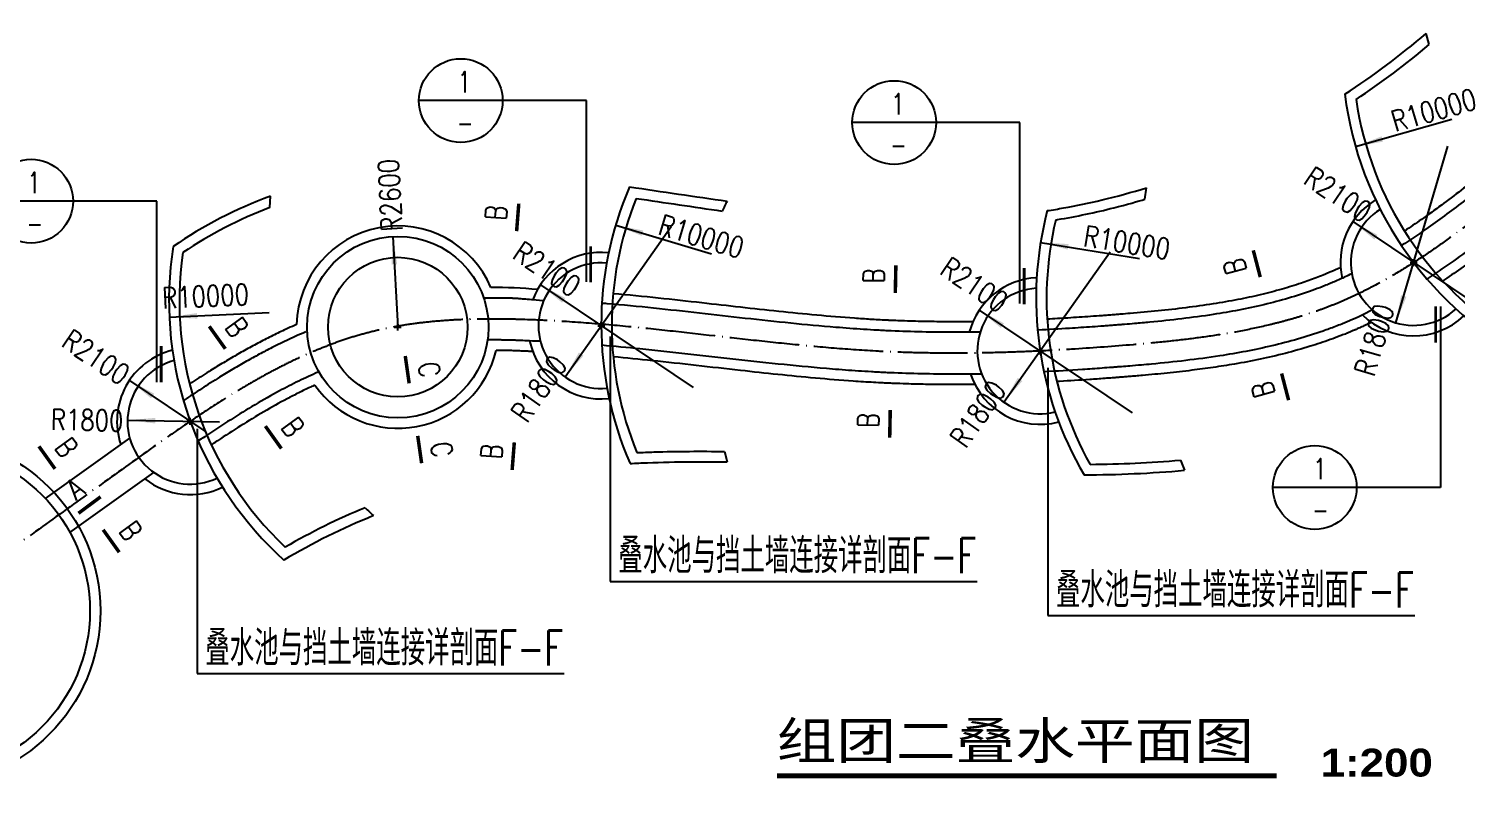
# Model space of a CAD drawing. Extents: x 0 to 180077, y 0 to 85122.
# Drawn here: x 10246 to 30712, y 64003 to 74846 of the extents above; entities that cross this region are included whole.
import ezdxf

# ---------------------------------------------------------------- set-up
doc = ezdxf.new("R2010")
doc.units = 0
doc.header["$LTSCALE"] = 1000
doc.header["$MEASUREMENT"] = 0
doc.linetypes.add('DOTE', pattern=[2.42, 2, -0.2, 0.02, -0.2])
for name, color, linetype in [('PUB_DIM', 3, 'Continuous'), ('PUB_TEXT', 7, 'Continuous'), ('小品', 7, 'Continuous'), ('文字', 3, 'Continuous'), ('标高', 1, 'Continuous'), ('道路中线', 1, 'DOTE'), ('铺地', 5, 'Continuous')]:
    doc.layers.add(name, color=color, linetype=linetype)
doc.styles.add('_SASB____', font='SASB____.shx', dxfattribs={"width": 2.25})
doc.styles.add('_ST64F', font='txt.shx', dxfattribs={"width": 1.5, "bigfont": 'ST64F.shx'})
doc.styles.add('DIM_FONT', font='SIMPLEX.shx', dxfattribs={"width": 0.8})
doc.styles.add('QH1', font='txt1.shx', dxfattribs={"width": 0.7, "bigfont": 'HZTXT.shx'})

# ---------------------------------------------------------------- blocks, each defined once
blk = doc.blocks.new('_ARROW')
blk.add_solid([(0, 0), (-1, 0.1), (-1, -0.1)])
blk = doc.blocks.new('A$C16E23DB0')
at = {"layer": 'PUB_DIM'}
for p, q in [((52685.3, 55655.5), (55444, 56442.1)), ((53841.2, 50607.1), (55335, 55671.3)), ((30024.3, 49055.2), (33072.2, 53366.7)), ((31477.6, 53404.8), (34227.3, 52587.6)), ((52607.9, 53505.5), (56989.2, 50558.8)), ((25089.3, 53080), (25231.1, 50483.9)), ((43657.5, 52912.3), (46489, 52453)), ((42604.3, 48329.8), (45652.2, 52641.3)), ((54350.5, 52233.5), (54350.5, 52433.5)), ((54250.5, 52333.5), (54450.5, 52333.5)), ((29320.8, 51697), (33702, 48750.3)), ((18681.2, 50770.5), (21546.8, 50901.3)), ((41900.8, 50971.6), (46282.1, 48024.9)), ((25131.1, 50483.9), (25331.1, 50483.9)), ((25231.1, 50383.9), (25231.1, 50583.9)), ((30963.3, 50525.1), (31163.3, 50525.1)), ((31063.3, 50425.1), (31063.3, 50625.1)), ((43543.4, 49799.7), (43743.4, 49799.7)), ((43643.4, 49699.7), (43643.4, 49899.7)), ((17539.1, 48956.8), (19729.8, 47483.4)), ((17482, 47816.8), (20121.5, 47769.9)), ((19181.7, 47784.8), (19381.7, 47784.8)), ((19281.7, 47684.8), (19281.7, 47884.8))]:
    blk.add_line(p, q, dxfattribs=at)
at = {"layer": 'PUB_TEXT'}
for p, q in [((31319.4, 50217.5), (31319.4, 43199.2)), ((43865.2, 49318.8), (43865.2, 42219.1)), ((19480.5, 47573.3), (19480.5, 40554.9)), ((31319.4, 43199.2), (41836.1, 43199.2)), ((43865.2, 42219.1), (54381.9, 42219.1)), ((19480.5, 40554.9), (29997.2, 40554.9))]:
    blk.add_line(p, q, dxfattribs=at)
blk.add_lwpolyline([(36102.2, 37627.6, 140, 140, 0), (50425.5, 37627.6, 140, 140, 0)], format="xyseb", dxfattribs=at)
at = {"layer": '小品'}
for p, q in [((54799.8, 58577.5), (54713.1, 58896.8)), ((30638.5, 56973.6), (25835.9, 56973.6)), ((30638.5, 51785.5), (30638.5, 56973.6)), ((43063.3, 56345.4), (38260.7, 56345.4)), ((43063.3, 51157.3), (43063.3, 56345.4)), ((46644.8, 54148), (46696, 54477)), ((18324.7, 54091.4), (13522.1, 54091.4)), ((18324.7, 48903.3), (18324.7, 54091.4)), ((21562.7, 53909.4), (21581.4, 54236.4)), ((55118.2, 51076.4), (55118.2, 45888.3)), ((15133.3, 45571.6), (17547.3, 47303.3)), ((34596.1, 46920), (34668.9, 46618.9)), ((47666.7, 46671.7), (47781.5, 46380.5)), ((15834.5, 44597.7), (18235.4, 46320.1)), ((55118.2, 45888.3), (50315.7, 45888.3))]:
    blk.add_line(p, q, dxfattribs=at)
for points in [[(28699.3, 54021.9, 100, 100, 0), (28637.6, 53233.1, 100, 100, 0)], [(30761.8, 51765.2, 80, 80, 0), (30761.8, 52801.2, 80, 80, 0)], [(49754.8, 52683.4, 100, 100, 0), (49954.6, 51917.9, 100, 100, 0)], [(39508.6, 52252.2, 100, 100, 0), (39492.8, 51461.1, 100, 100, 0)], [(43186.6, 51137, 80, 80, 0), (43186.6, 52173, 80, 80, 0)], [(54985, 50040.4, 80, 80, 0), (54985, 51076.4, 80, 80, 0)], [(20286.6, 49862.6, 100, 100, 0), (19826.4, 50506.2, 100, 100, 0)], [(18448, 48903.6, 80, 80, 0), (18448, 49939.6, 80, 80, 0)], [(25557.2, 48873.1, 100, 100, 0), (25445.3, 49656.3, 100, 100, 0)], [(50566.8, 49155.5, 100, 100, 0), (50766.6, 48389.9, 100, 100, 0)], [(39347.8, 48108.3, 100, 100, 0), (39332, 47317.3, 100, 100, 0)], [(21893.9, 47003.7, 100, 100, 0), (21433.8, 47647.3, 100, 100, 0)], [(15404.2, 46423, 100, 100, 0), (14944, 47066.6, 100, 100, 0)], [(25914.9, 46583.7, 100, 100, 0), (25803, 47366.9, 100, 100, 0)], [(28570.8, 47179.7, 100, 100, 0), (28509, 46390.9, 100, 100, 0)], [(16077, 45149, 100, 100, 0), (16711.7, 45621.4, 100, 100, 0)], [(17244.8, 44032.6, 100, 100, 0), (16784.6, 44676.2, 100, 100, 0)]]:
    blk.add_lwpolyline(points, format="xyseb", dxfattribs=at)
for centre, radius in [((27035.9, 56973.6), 1200), ((39460.7, 56345.4), 1200), ((14722.1, 54091.4), 1200), ((25231.1, 50483.9), 2600), ((25231.1, 50483.9), 2000), ((11706.1, 42351.4), 5000), ((51515.7, 45888.3), 1200), ((11706.1, 42351.4), 4700)]:
    blk.add_circle(centre, radius, dxfattribs=at)
for centre, radius, start, end in [((39673.3, 76619.7), 23244.3, 303.13651, 310.3183), ((39673.3, 76619.7), 23544.3, 303.59841, 309.9763), ((62302, 58397.6), 10000, 187.13424, 240.95941), ((62302, 58397.6), 9700, 188.2314, 238.58495), ((41063.3, 50556.2), 10000, 156.74608, 203.44677), ((108903.6, 567897.8), 519139.9, 261.467163, 261.779632), ((25831.4, 42622), 12367.6, 110.09875, 124.68105), ((41063.3, 50556.2), 9700, 158.10823, 202.22677), ((108903.6, 567897.8), 519439.9, 261.492997, 261.767915), ((41063.3, 50556.2), 7300, 151.0313, 153.52929), ((54350.5, 52333.5), 2100, 121.30284, 192.43329), ((25831.4, 42622), 12067.6, 110.71603, 124.06941), ((53528.5, 51311.2), 10000, 165.46679, 210.40202), ((54350.5, 52333.5), 1800, 122.1664, 312.49361), ((53528.5, 51311.2), 9700, 166.62073, 209.38625), ((28670.8, 51226.4), 10000, 170.99104, 174.37959), ((28670.8, 51226.4), 9700, 171.74973, 226.60538), ((31063.3, 50525.1), 2100, 84.15104, 159.33574), ((28670.8, 51226.4), 10000, 174.37959, 227.90331), ((31063.3, 50525.1), 1800, 85.0146, 275.34182), ((43643.4, 49799.7), 2100, 92.66689, 165.13677), ((43643.4, 49799.7), 1800, 93.53045, 283.85767), ((54350.5, 52333.5), 2100, 225.61565, 313.35717), ((31063.3, 50525.1), 2100, 191.98391, 276.20538), ((19281.7, 47784.8), 2100, 104.10319, 198.49008), ((19281.7, 47784.8), 1800, 104.96675, 295.29397), ((43643.4, 49799.7), 2100, 198.37865, 284.72123), ((44814.9, 80156.4), 33605.9, 270.44612, 274.86799), ((44814.9, 80156.4), 33905.9, 270.14975, 275.01953), ((19281.7, 47784.8), 2100, 231.69474, 296.15753), ((31333.3, 28145.4), 18248, 111.86166, 120.88269), ((31333.3, 28145.4), 18548, 112.29413, 120.18787), ((35392.6, 56929.3), 16068.4, 226.32803, 227.50681)]:
    blk.add_arc(centre, radius, start, end, dxfattribs=at)
for points, knots in [([(60266.7, 57608.6), (60142.3, 57509.9), (60017.9, 57411.2), (59644.3, 57115.1), (59394.9, 56917.6), (58645.5, 56324.8), (58144.4, 55929.1), (57517.4, 55435.8), (57393.9, 55338.6), (57203.7, 55189.1), (57137.1, 55136.9), (57017.9, 55043.3), (56965.3, 55002), (56890.3, 54943.2), (56868, 54925.7), (56801.1, 54873.2), (56756.5, 54838.2), (56667.3, 54768.3), (56622.7, 54733.4), (56488.9, 54628.8), (56399.8, 54559.2), (56132.2, 54351.3), (55953.7, 54213.6), (55596, 53941.7), (55416.9, 53807.5), (55057.4, 53543.8), (54877.2, 53414.3), (54468.7, 53129.3), (54240.1, 52975.5), (54009.9, 52827.9)], [3067.4929061, 3067.4929061, 3067.4929061, 3067.4929061, 3545.2847186, 3545.2847186, 4500.8683437, 4500.8683437, 6412.0355938, 6412.0355938, 6880.4839105, 6880.4839105, 7132.2427839, 7132.2427839, 7331.2366185, 7331.2366185, 7415.4538406, 7415.4538406, 7583.8882849, 7583.8882849, 7752.3227291, 7752.3227291, 8089.1916177, 8089.1916177, 8762.9293947, 8762.9293947, 9436.6671718, 9436.6671718, 10110.4049489, 10110.4049489, 10956.5274829, 10956.5274829, 10956.5274829, 10956.5274829]), ([(61015.3, 56670.8), (60891, 56572.1), (60766.6, 56473.5), (60393.1, 56177.4), (60143.7, 55979.9), (59394.4, 55387.1), (58893, 54991.3), (58279.6, 54508.5), (58169.8, 54422.2), (57998.5, 54287.6), (57937.1, 54239.3), (57829.9, 54155.1), (57784.1, 54119.2), (57704, 54056.3), (57669.6, 54029.3), (57607.7, 53980.8), (57580.3, 53959.3), (57525.4, 53916.2), (57497.9, 53894.7), (57443, 53851.6), (57415.4, 53830.1), (57332.8, 53765.4), (57277.7, 53722.3), (57111.9, 53592.9), (57001, 53506.6), (56622.3, 53213.7), (56352.3, 53007.9), (55860.3, 52643.4), (55639.4, 52483.5), (55192.3, 52170.5), (54966.1, 52017.3), (54724.2, 51860.6), (54711.8, 51852.6), (54699.4, 51844.5)], [3063.8387663, 3063.8387663, 3063.8387663, 3063.8387663, 3541.0216759, 3541.0216759, 4495.3874949, 4495.3874949, 6404.119133, 6404.119133, 6819.5273946, 6819.5273946, 7051.6677888, 7051.6677888, 7224.2767401, 7224.2767401, 7353.9986798, 7353.9986798, 7457.3624047, 7457.3624047, 7560.7261296, 7560.7261296, 7664.0898545, 7664.0898545, 7870.8173043, 7870.8173043, 8284.2722039, 8284.2722039, 9277.2843264, 9277.2843264, 10071.3213459, 10071.3213459, 10865.3583654, 10865.3583654, 10908.370807, 10908.370807, 10908.370807, 10908.370807]), ([(43848.5, 53820.6), (44003.7, 53844.7), (44158.7, 53870.6), (44683.8, 53964.9), (45052.2, 54041.9), (45847.7, 54231.4), (46273.9, 54347.5), (46696, 54477)], [48174.7791786, 48174.7791786, 48174.7791786, 48174.7791786, 48602.0970504, 48602.0970504, 49626.0063413, 49626.0063413, 50828.0472276, 50828.0472276, 50828.0472276, 50828.0472276]), ([(44091.7, 53555.8), (44109.1, 53558.7), (44126.5, 53561.6), (44686.1, 53655.5), (45223.9, 53768.8), (46115.3, 53993.6), (46472, 54093.7), (46644.8, 54148)], [48353.2285625, 48353.2285625, 48353.2285625, 48353.2285625, 48400.4924245, 48400.4924245, 49873.3026836, 49873.3026836, 50867.0827579, 50867.0827579, 50867.0827579, 50867.0827579]), ([(52574.9, 52012), (52434.2, 51943.5), (52340.2, 51899.4), (52189.9, 51831.7), (52134, 51807), (52054.8, 51772.9), (52031.7, 51763.1), (51985.4, 51743.5), (51962.3, 51733.8), (51915.9, 51714.6), (51892.6, 51705.1), (51822.7, 51676.8), (51776, 51658.2), (51635.2, 51603.5), (51540.7, 51568.2), (51221.1, 51453.9), (50993.1, 51380.2), (50530.8, 51244.7), (50296.4, 51183), (49822.2, 51070), (49582.3, 51018.8), (49097.8, 50925.6), (48853.3, 50883.5), (48307.9, 50798.9), (48006.2, 50758.2), (47398.9, 50685.5), (47093.3, 50653.5), (46641.2, 50610.7), (46495.7, 50597.6), (46255, 50576.9), (46160, 50568.9), (46019.5, 50557.4), (45974.1, 50553.7), (45883.3, 50546.4), (45837.8, 50542.8), (45765.2, 50537.1), (45737.9, 50535), (45683.5, 50530.7), (45656.3, 50528.6), (45574.6, 50522.4), (45520.2, 50518.2), (45357, 50506), (45248.3, 50498.1), (44922.4, 50475.1), (44705.5, 50460.6), (44188, 50428.6), (43887.7, 50412), (43588, 50397.7)], [12740.6154526, 12740.6154526, 12740.6154526, 12740.6154526, 13072.216741, 13072.216741, 13268.0826012, 13268.0826012, 13348.6884101, 13348.6884101, 13429.294219, 13429.294219, 13509.9000278, 13509.9000278, 13671.1116455, 13671.1116455, 13993.534881, 13993.534881, 14754.2097213, 14754.2097213, 15514.8845616, 15514.8845616, 16275.5594018, 16275.5594018, 17036.2342421, 17036.2342421, 17958.6881464, 17958.6881464, 18881.1420507, 18881.1420507, 19317.82948, 19317.82948, 19602.4232086, 19602.4232086, 19738.2548499, 19738.2548499, 19874.0864912, 19874.0864912, 19955.5949077, 19955.5949077, 20037.1033242, 20037.1033242, 20200.1201572, 20200.1201572, 20526.1538232, 20526.1538232, 21178.2211552, 21178.2211552, 22084.4559668, 22084.4559668, 22084.4559668, 22084.4559668]), ([(29411.7, 51240.7), (29229.4, 51255.3), (29138.9, 51262.8), (28979.5, 51275.9), (28911, 51281.4), (28793.3, 51290.6), (28744.3, 51294.3), (28661.3, 51300.3), (28627.4, 51302.6), (28583.9, 51305.3), (28570.3, 51306.1), (28545.6, 51307.5), (28534.4, 51308), (28516.4, 51308.8), (28509.1, 51309.2), (28495.4, 51309.7), (28489, 51309.9), (28476.9, 51310.2), (28471.3, 51310.4), (28463.1, 51310.6), (28460.3, 51310.6), (28454.8, 51310.7), (28452.2, 51310.8), (28448.3, 51310.9), (28447, 51310.9), (28444.5, 51310.9), (28443.3, 51311), (28439.5, 51311), (28437, 51311.1), (28429.4, 51311.2), (28424.4, 51311.3), (28409.3, 51311.6), (28399.2, 51311.8), (28369, 51312.3), (28348.9, 51312.6), (28288.4, 51313.6), (28248.1, 51314.1), (28127, 51315.4), (28046.3, 51315.9), (27875.3, 51316), (27785, 51315.6), (27694.8, 51314.7)], [37090.4844784, 37090.4844784, 37090.4844784, 37090.4844784, 37123.0115572, 37123.0115572, 37156.0929848, 37156.0929848, 37189.1744123, 37189.1744123, 37222.2558399, 37222.2558399, 37239.7948474, 37239.7948474, 37257.3338549, 37257.3338549, 37270.7453704, 37270.7453704, 37284.1568858, 37284.1568858, 37297.5684013, 37297.5684013, 37304.8317597, 37304.8317597, 37312.2531183, 37312.2531183, 37315.9035283, 37315.9035283, 37319.5539383, 37319.5539383, 37326.8547583, 37326.8547583, 37341.4563984, 37341.4563984, 37370.6596786, 37370.6596786, 37429.0662389, 37429.0662389, 37545.8793596, 37545.8793596, 37779.505601, 37779.505601, 38040.2259386, 38040.2259386, 38040.2259386, 38040.2259386]), ([(41926.5, 50340.4), (41553.9, 50337.9), (41352.6, 50336.5), (40558.5, 50336.5), (39967.3, 50348.5), (39311.6, 50377.5), (39245.5, 50380.6), (39113.3, 50387.2), (39047.2, 50390.6), (38848.7, 50401.5), (38716.4, 50409.4), (38319.2, 50435.1), (38054.1, 50454.7), (37357.8, 50511.3), (36926.1, 50551.8), (36060.5, 50639.4), (35626.7, 50686.5), (34756.4, 50783.6), (34320.1, 50833.5), (33444.3, 50931.9), (33004.8, 50980.5), (32122.5, 51072.2), (31679.6, 51115.3), (31187.5, 51157.7), (31140.3, 51161.7), (31093.1, 51165.7)], [23938.9411511, 23938.9411511, 23938.9411511, 23938.9411511, 24553.0160707, 24553.0160707, 26364.2021994, 26364.2021994, 26567.3263189, 26567.3263189, 26770.4504385, 26770.4504385, 27176.6986775, 27176.6986775, 27989.1951556, 27989.1951556, 29308.6704004, 29308.6704004, 30628.1456451, 30628.1456451, 31947.6208899, 31947.6208899, 33267.0961346, 33267.0961346, 34586.5713794, 34586.5713794, 34726.47015, 34726.47015, 34726.47015, 34726.47015]), ([(53174.4, 50974.5), (52912.1, 50841), (52734.8, 50759.3), (52526, 50669.3), (52496.6, 50656.7), (52437.7, 50631.9), (52408.3, 50619.7), (52349.2, 50595.4), (52319.7, 50583.4), (52230.9, 50547.6), (52171.5, 50524.3), (51993, 50455.9), (51873.4, 50412.1), (51512.9, 50286.4), (51270.5, 50209.8), (50782.2, 50069.5), (50536.3, 50005.8), (50042, 49889.6), (49793.5, 49837.2), (49294.9, 49741.8), (49044.6, 49698.9), (48468.6, 49609.5), (48142.5, 49565.7), (47490.3, 49488.2), (47164.1, 49454.5), (46741, 49414.9), (46643.2, 49406.1), (46434.1, 49387.7), (46322.8, 49378.3), (46134.8, 49362.8), (46057.9, 49356.5), (45934.4, 49346.7), (45887.6, 49343), (45794, 49335.7), (45747.3, 49332.1), (45606.9, 49321.3), (45513.4, 49314.3), (45233, 49293.8), (45046.1, 49280.8), (44490.2, 49244.1), (44121.4, 49222.6), (43753, 49204.3)], [12702.1176009, 12702.1176009, 12702.1176009, 12702.1176009, 13265.1980638, 13265.1980638, 13357.0976649, 13357.0976649, 13448.997266, 13448.997266, 13540.8968671, 13540.8968671, 13724.6960693, 13724.6960693, 14092.2944737, 14092.2944737, 14827.4912824, 14827.4912824, 15562.6880912, 15562.6880912, 16297.8849, 16297.8849, 17033.0817088, 17033.0817088, 17986.7953453, 17986.7953453, 18940.5089818, 18940.5089818, 19227.275939, 19227.275939, 19554.5204985, 19554.5204985, 19780.9258006, 19780.9258006, 19919.0506562, 19919.0506562, 20057.1755118, 20057.1755118, 20333.425223, 20333.425223, 20885.9246455, 20885.9246455, 21978.1091397, 21978.1091397, 21978.1091397, 21978.1091397]), ([(22596.8, 50346.6), (22514.5, 50312), (22432.6, 50276.6), (22269.5, 50204.3), (22188.3, 50167.4), (21945.7, 50054.6), (21785.2, 49976.5), (21503, 49833.5), (21380.8, 49769.7), (21137.7, 49639.3), (21016.8, 49572.7), (20765.7, 49431), (20635.6, 49355.7), (20376.8, 49202.5), (20248.1, 49124.5), (19948.6, 48939.6), (19778.2, 48831.6), (19439.7, 48612.5), (19271.5, 48501.3), (19098.5, 48385.1), (19092.8, 48381.3), (19087.1, 48377.4)], [43058.4973737, 43058.4973737, 43058.4973737, 43058.4973737, 43317.1241677, 43317.1241677, 43575.7509616, 43575.7509616, 44093.0045495, 44093.0045495, 44492.5242709, 44492.5242709, 44892.0439924, 44892.0439924, 45327.1383509, 45327.1383509, 45762.2327095, 45762.2327095, 46345.2870337, 46345.2870337, 46928.3413579, 46928.3413579, 46948.3411802, 46948.3411802, 46948.3411802, 46948.3411802]), ([(29319.8, 50077.5), (29129, 50084), (29025.6, 50088.3), (28845.1, 50095.8), (28770, 50098.9), (28647.6, 50103.7), (28600.2, 50105.5), (28540.2, 50107.7), (28521.3, 50108.4), (28492.4, 50109.3), (28481.4, 50109.6), (28461.9, 50110.2), (28453.4, 50110.4), (28438.1, 50110.8), (28431.2, 50111), (28421.7, 50111.2), (28418.8, 50111.2), (28414, 50111.3), (28411.9, 50111.4), (28407.6, 50111.4), (28405.2, 50111.5), (28400.5, 50111.6), (28398.1, 50111.6), (28391.1, 50111.7), (28386.3, 50111.8), (28372.2, 50112.1), (28362.8, 50112.2), (28334.5, 50112.7), (28315.7, 50113), (28259.2, 50113.8), (28221.5, 50114.3), (28108.6, 50115.5), (28033.4, 50115.9), (27907.1, 50116), (27855.9, 50115.9), (27804.8, 50115.6)], [37106.5817103, 37106.5817103, 37106.5817103, 37106.5817103, 37145.9146741, 37145.9146741, 37187.6602224, 37187.6602224, 37229.4057708, 37229.4057708, 37254.5983362, 37254.5983362, 37274.3578041, 37274.3578041, 37294.1172719, 37294.1172719, 37313.8767398, 37313.8767398, 37322.5488842, 37322.5488842, 37328.7507323, 37328.7507323, 37335.8865763, 37335.8865763, 37343.0224203, 37343.0224203, 37357.2941084, 37357.2941084, 37385.8374845, 37385.8374845, 37442.9242367, 37442.9242367, 37557.0977411, 37557.0977411, 37785.4447499, 37785.4447499, 37941.1702949, 37941.1702949, 37941.1702949, 37941.1702949]), ([(41969.6, 49137.4), (41602.6, 49138.2), (41379.2, 49136.5), (40552.2, 49136.5), (39949, 49148.5), (39291.6, 49177.2), (39237.2, 49179.7), (39151.7, 49183.8), (39120.5, 49185.3), (39058, 49188.5), (39026.8, 49190.1), (38933.3, 49195), (38870.9, 49198.5), (38683.9, 49209.2), (38559.3, 49216.9), (38185.9, 49241.7), (37937.3, 49260.2), (37226.2, 49318.1), (36764.4, 49361.7), (35842.8, 49455.7), (35382.8, 49506.1), (34464.2, 49609), (34005.5, 49661.5), (33088.8, 49764), (32630.7, 49813.9), (31808.8, 49896.9), (31444.9, 49931.4), (31080.9, 49962.4)], [23884.5870435, 23884.5870435, 23884.5870435, 23884.5870435, 24548.6559971, 24548.6559971, 26343.2329214, 26343.2329214, 26504.9013789, 26504.9013789, 26597.8151772, 26597.8151772, 26690.7289754, 26690.7289754, 26876.5565718, 26876.5565718, 27248.2117646, 27248.2117646, 27991.5221503, 27991.5221503, 29377.7395211, 29377.7395211, 30763.9568919, 30763.9568919, 32150.1742627, 32150.1742627, 33536.3916335, 33536.3916335, 34637.8089653, 34637.8089653, 34637.8089653, 34637.8089653]), ([(22969.9, 49200.5), (22960.6, 49197.3), (22952.1, 49193.7), (22758.6, 49109.9), (22574.4, 49025.1), (22207.7, 48846.8), (22025.2, 48753.4), (21607.5, 48529.9), (21372.9, 48397.3), (20905.6, 48121.3), (20673, 47978), (20209.2, 47682.6), (19978.1, 47530.7), (19685.3, 47333.6), (19623.2, 47291.5), (19506.1, 47225.2)], [43165.5559709, 43165.5559709, 43165.5559709, 43165.5559709, 43194.6624378, 43194.6624378, 43833.6723625, 43833.6723625, 44472.6822872, 44472.6822872, 45301.5756002, 45301.5756002, 46130.4689131, 46130.4689131, 46959.3622261, 46959.3622261, 47183.0764972, 47183.0764972, 47183.0764972, 47183.0764972]), ([(32084, 46886.9), (32247.9, 46894.3), (32411.7, 46900.5), (32914.5, 46916.2), (33253.1, 46922.2), (33926.7, 46926.5), (34261.8, 46924.8), (34596.1, 46920)], [26065.9019567, 26065.9019567, 26065.9019567, 26065.9019567, 26553.5086071, 26553.5086071, 27564.4277536, 27564.4277536, 28568.9705913, 28568.9705913, 28568.9705913, 28568.9705913]), ([(31889, 46577.2), (32055.6, 46585.7), (32222.1, 46593), (32800.3, 46614.2), (33211.5, 46622.2), (33971.4, 46626.5), (34320.5, 46624.3), (34668.9, 46618.9)], [25857.3273371, 25857.3273371, 25857.3273371, 25857.3273371, 26357.0992656, 26357.0992656, 27593.5721772, 27593.5721772, 28646.5629176, 28646.5629176, 28646.5629176, 28646.5629176])]:
    blk.add_open_spline(points, degree=3, knots=knots, dxfattribs=at)
at = {"layer": '道路中线'}
blk.add_open_spline([(63030.5, 59038.3), (61105.6, 57507.6), (57636.6, 54749), (52293.9, 50604.1), (45803.6, 49857.2), (38037.2, 49534.8), (31001.6, 50837.1), (23292, 50648.4), (15449.1, 45098), (9262, 40574.5), (5164.5, 37578.7)], degree=3, knots=[0, 0, 0, 0, 7418.1679084, 13368.7528402, 19811.4271049, 26467.0723337, 36737.71099, 41241.1588743, 49092.3949611, 64488.3446766, 64488.3446766, 64488.3446766, 64488.3446766], dxfattribs=at)
at = {"layer": '铺地', "color": 2}
for centre, radius, start, end in [((25231.1, 50483.9), 2900, 22.97675, 178.50119), ((28038.6, 38898.6), 12718.1, 84.59679, 90.61979), ((25231.1, 50483.9), 2900, 214.95844, 346.67825)]:
    blk.add_arc(centre, radius, start, end, dxfattribs=at)
for points, knots in [([(59900.2, 57700.8), (59836, 57649.9), (59771.8, 57599), (59458.9, 57351), (59209.9, 57153.8), (58461.9, 56562.1), (57961.7, 56167.2), (57341.5, 55679.1), (57223.8, 55586.5), (57048.5, 55448.8), (56991.1, 55403.6), (56894, 55327.4), (56854.4, 55296.3), (56780.9, 55238.6), (56746.9, 55212), (56694.5, 55170.9), (56676, 55156.4), (56639.1, 55127.4), (56620.6, 55112.9), (56565.1, 55069.4), (56528.2, 55040.5), (56421.5, 54956.9), (56351.8, 54902.4), (56092.5, 54700.1), (55903.1, 54553.2), (55524.2, 54263.4), (55334.8, 54120.4), (54955.3, 53840.2), (54765.2, 53702.8), (54413.1, 53455.8), (54251.1, 53345), (54088.5, 53237.3)], [3298.0327166, 3298.0327166, 3298.0327166, 3298.0327166, 3544.5882865, 3544.5882865, 4498.7790472, 4498.7790472, 6407.1605686, 6407.1605686, 6853.8207635, 6853.8207635, 7071.2846301, 7071.2846301, 7221.1683984, 7221.1683984, 7349.4355548, 7349.4355548, 7419.2631985, 7419.2631985, 7489.0908422, 7489.0908422, 7628.7461297, 7628.7461297, 7892.5743936, 7892.5743936, 8610.8041249, 8610.8041249, 9329.0338562, 9329.0338562, 10047.2635876, 10047.2635876, 10656.4044987, 10656.4044987, 10656.4044987, 10656.4044987]), ([(61027, 56297.1), (60961.1, 56244.9), (60895.2, 56192.6), (60580.7, 55943.3), (60331.7, 55746.1), (59583.7, 55154.3), (59083.2, 54759.2), (58475.9, 54281.3), (58371.6, 54199.2), (58213.1, 54074.7), (58159.2, 54032.3), (58041.1, 53939.5), (57976.9, 53889.1), (57886.8, 53818.4), (57860.9, 53798.1), (57800.8, 53751), (57766.6, 53724.1), (57698.1, 53670.4), (57663.8, 53643.5), (57595.1, 53589.7), (57560.7, 53562.8), (57457.5, 53482), (57388.4, 53428.1), (57162.4, 53252), (57004.5, 53129.7), (56686.5, 52886), (56526.3, 52764.5), (56191.3, 52514.6), (56016.3, 52386.2), (55662.7, 52132.8), (55484.1, 52007.7), (55264.4, 51858.4), (55225.3, 51832), (55186.1, 51805.7)], [3287.275403, 3287.275403, 3287.275403, 3287.275403, 3540.0361408, 3540.0361408, 4492.4308897, 4492.4308897, 6397.2203874, 6397.2203874, 6792.1430544, 6792.1430544, 6995.9659758, 6995.9659758, 7237.9263495, 7237.9263495, 7335.5480231, 7335.5480231, 7464.425854, 7464.425854, 7593.3036849, 7593.3036849, 7722.1815159, 7722.1815159, 7979.9371778, 7979.9371778, 8564.0843398, 8564.0843398, 9148.2315019, 9148.2315019, 9775.3554133, 9775.3554133, 10402.4793246, 10402.4793246, 10537.8440438, 10537.8440438, 10537.8440438, 10537.8440438]), ([(52255.3, 52191.5), (52234.5, 52181.7), (52214.6, 52172.5), (52172, 52152.8), (52149.5, 52142.6), (52118.7, 52128.6), (52110.4, 52124.9), (52093.8, 52117.4), (52085.5, 52113.7), (52060.5, 52102.6), (52043.9, 52095.3), (51994, 52073.3), (51960.6, 52058.9), (51899.5, 52032.8), (51871.7, 52021.1), (51815.9, 51997.9), (51788, 51986.4), (51691.4, 51947.3), (51622.4, 51920.1), (51414.3, 51840.8), (51273.9, 51790.6), (50950.2, 51681.9), (50765.8, 51625), (50373.5, 51513.4), (50165.1, 51459.6), (49743.1, 51360.2), (49529.6, 51314.6), (49078.5, 51227), (48840.5, 51185.6), (48341.9, 51107.4), (48081, 51071.1), (47555.1, 51005.4), (47290.1, 50976), (46757.2, 50922.2), (46489.3, 50897.8), (46134, 50867.8), (46047.4, 50860.6), (45916.5, 50850), (45872.3, 50846.5), (45800.8, 50840.8), (45773.5, 50838.7), (45719, 50834.4), (45691.7, 50832.3), (45637.1, 50828), (45609.9, 50825.9), (45528.1, 50819.7), (45473.6, 50815.6), (45310.2, 50803.4), (45201.4, 50795.5), (44875.2, 50772.5), (44658.1, 50758.2), (44243, 50732.7), (44044.9, 50721.4), (43847.1, 50711)], [12917.1235174, 12917.1235174, 12917.1235174, 12917.1235174, 12985.1467702, 12985.1467702, 13066.6572094, 13066.6572094, 13096.6238421, 13096.6238421, 13126.5904749, 13126.5904749, 13186.5237404, 13186.5237404, 13306.3902713, 13306.3902713, 13406.1830621, 13406.1830621, 13505.9758528, 13505.9758528, 13750.1921827, 13750.1921827, 14238.6248425, 14238.6248425, 14864.5168775, 14864.5168775, 15553.7773039, 15553.7773039, 16243.0377303, 16243.0377303, 16995.0216217, 16995.0216217, 17803.9563938, 17803.9563938, 18612.891166, 18612.891166, 19421.8259382, 19421.8259382, 19682.2523748, 19682.2523748, 19814.8411018, 19814.8411018, 19896.7601389, 19896.7601389, 19978.6791759, 19978.6791759, 20060.5982129, 20060.5982129, 20224.4362869, 20224.4362869, 20552.112435, 20552.112435, 21207.4647312, 21207.4647312, 21807.7238294, 21807.7238294, 21807.7238294, 21807.7238294]), ([(41718.4, 50639), (41639.3, 50638.5), (41569.1, 50638), (41480.3, 50637.5), (41456.4, 50637.4), (41387.1, 50637.1), (41344, 50636.9), (41261, 50636.6), (41221.1, 50636.5), (41170.7, 50636.5), (41159.7, 50636.5), (41123, 50636.5), (41097.3, 50636.5), (41020.4, 50636.7), (40969.1, 50636.9), (40815.2, 50637.7), (40712.7, 50638.6), (40405.5, 50642.6), (40200.9, 50646.7), (39890.5, 50655.4), (39784.6, 50658.9), (39603.4, 50665.5), (39528, 50668.4), (39415.1, 50673.2), (39377.5, 50674.9), (39302.4, 50678.3), (39264.8, 50680.1), (39152.1, 50685.6), (39076.9, 50689.5), (38926.5, 50697.7), (38851.3, 50702), (38625.5, 50715.7), (38474.8, 50725.6), (37963.5, 50761.9), (37602.1, 50791.8), (36877.5, 50858), (36514.2, 50894.3), (35785.3, 50971), (35419.7, 51011.3), (34686, 51093.6), (34318, 51135.6), (33534, 51223.8), (33117.7, 51269.9), (32269.7, 51358.9), (31837.8, 51401.6), (31403.6, 51440)], [24062.867506, 24062.867506, 24062.867506, 24062.867506, 24219.4876781, 24219.4876781, 24280.0128031, 24280.0128031, 24401.063053, 24401.063053, 24522.113303, 24522.113303, 24555.9376618, 24555.9376618, 24634.8609984, 24634.8609984, 24792.7076717, 24792.7076717, 25108.4010183, 25108.4010183, 25739.7877115, 25739.7877115, 26067.2814944, 26067.2814944, 26300.5531432, 26300.5531432, 26416.9199832, 26416.9199832, 26533.2868231, 26533.2868231, 26766.020503, 26766.020503, 26998.754183, 26998.754183, 27464.2215428, 27464.2215428, 28576.8388662, 28576.8388662, 29689.4561895, 29689.4561895, 30802.0735128, 30802.0735128, 31914.6908362, 31914.6908362, 33162.8415941, 33162.8415941, 34445.6472945, 34445.6472945, 34445.6472945, 34445.6472945]), ([(22332.1, 50559.7), (22249.2, 50523.8), (22166.7, 50487), (21953.6, 50389.8), (21823.6, 50328.3), (21565.4, 50201.9), (21437.2, 50137), (21182.5, 50004.3), (21056.1, 49936.4), (20804.8, 49798), (20679.9, 49727.5), (20431.7, 49584), (20308.4, 49511), (20063.2, 49363.1), (19941.3, 49288.1), (19662.9, 49113.8), (19506.8, 49013.8), (19322.7, 48893.8), (19293.8, 48874.8), (19264.9, 48855.9)], [43211.1242491, 43211.1242491, 43211.1242491, 43211.1242491, 43467.5761854, 43467.5761854, 43876.6549971, 43876.6549971, 44285.7338087, 44285.7338087, 44694.8126204, 44694.8126204, 45103.8914321, 45103.8914321, 45512.9702438, 45512.9702438, 45922.0490555, 45922.0490555, 46452.6161494, 46452.6161494, 46551.7375343, 46551.7375343, 46551.7375343, 46551.7375343]), ([(53141.1, 50622.2), (53098.9, 50601.4), (53058.8, 50581.9), (52976.8, 50542.7), (52935.3, 50523.3), (52855, 50486.3), (52816.2, 50468.8), (52761.4, 50444.5), (52744.8, 50437.2), (52712.9, 50423.2), (52697.5, 50416.5), (52674.9, 50406.8), (52667.7, 50403.7), (52653.3, 50397.5), (52646, 50394.4), (52624.3, 50385.1), (52609.8, 50378.9), (52572, 50362.9), (52548.6, 50353.1), (52501.7, 50333.7), (52478.3, 50324.1), (52431.3, 50304.9), (52407.9, 50295.4), (52337.3, 50267.2), (52290.2, 50248.7), (52148.6, 50194.1), (52053.9, 50158.8), (51769, 50056.6), (51577.8, 49993.1), (51148.3, 49860.4), (50909.4, 49793.4), (50429.6, 49670.8), (50188.6, 49615.1), (49705.3, 49513.5), (49463, 49467.5), (49016.6, 49390.6), (48812.6, 49358.4), (48404.6, 49299), (48200.6, 49271.8), (47759.5, 49217.3), (47522.5, 49190.8), (47049.4, 49142.1), (46813.4, 49119.9), (46509.8, 49093.2), (46441.5, 49087.3), (46316, 49076.7), (46258.7, 49072), (46154.5, 49063.4), (46107.6, 49059.6), (46016.1, 49052.2), (45971.5, 49048.7), (45891.1, 49042.3), (45855.1, 49039.5), (45783.2, 49034), (45747.3, 49031.2), (45639.5, 49023), (45567.6, 49017.6), (45352.1, 49001.6), (45208.4, 48991.4), (44777.6, 48961.9), (44490.6, 48943.9), (44178.1, 48926.3), (44152.5, 48924.9), (44127, 48923.5)], [12829.4135577, 12829.4135577, 12829.4135577, 12829.4135577, 12930.9806183, 12930.9806183, 13045.412127, 13045.412127, 13159.8436356, 13159.8436356, 13210.0060004, 13210.0060004, 13256.9035126, 13256.9035126, 13278.978206, 13278.978206, 13301.0528994, 13301.0528994, 13345.2022862, 13345.2022862, 13416.3641199, 13416.3641199, 13487.5259536, 13487.5259536, 13558.6877872, 13558.6877872, 13701.0114546, 13701.0114546, 13985.6587893, 13985.6587893, 14554.9534587, 14554.9534587, 15258.534476, 15258.534476, 15962.1154933, 15962.1154933, 16665.6965106, 16665.6965106, 17256.2862744, 17256.2862744, 17846.8760381, 17846.8760381, 18533.9543799, 18533.9543799, 19221.0327217, 19221.0327217, 19420.788573, 19420.788573, 19588.6876044, 19588.6876044, 19726.3906081, 19726.3906081, 19857.4491918, 19857.4491918, 19963.2066566, 19963.2066566, 20068.9641215, 20068.9641215, 20280.4790512, 20280.4790512, 20703.5089106, 20703.5089106, 21549.5686293, 21549.5686293, 21624.9943453, 21624.9943453, 21624.9943453, 21624.9943453]), ([(29097.9, 49785.3), (29089.7, 49785.6), (29081.7, 49785.9), (29041.3, 49787.5), (29012.3, 49788.6), (28966.2, 49790.5), (28947.9, 49791.3), (28925.3, 49792.2), (28920.3, 49792.4), (28910.4, 49792.8), (28905.5, 49793), (28890.9, 49793.7), (28881.3, 49794), (28853.4, 49795.2), (28835.6, 49795.9), (28784.4, 49798), (28753.3, 49799.3), (28669.3, 49802.6), (28624.2, 49804.4), (28550.3, 49807.2), (28521.6, 49808.2), (28488.5, 49809.3), (28479.5, 49809.6), (28464.6, 49810), (28458.5, 49810.2), (28447.3, 49810.5), (28442.1, 49810.6), (28432.6, 49810.9), (28428.1, 49811), (28421.2, 49811.1), (28418.5, 49811.2), (28413.6, 49811.3), (28411.3, 49811.3), (28407.9, 49811.4), (28406.7, 49811.4), (28403.5, 49811.5), (28401.4, 49811.5), (28398.2, 49811.6), (28397.1, 49811.6), (28394.7, 49811.6), (28393.5, 49811.6), (28389.9, 49811.7), (28387.6, 49811.8), (28380.5, 49811.9), (28375.7, 49812), (28361.5, 49812.2), (28352, 49812.4), (28323.6, 49812.8), (28304.6, 49813.1), (28247.8, 49814), (28210, 49814.4), (28132.4, 49815.2), (28092.7, 49815.5), (28053, 49815.7)], [37124.2176587, 37124.2176587, 37124.2176587, 37124.2176587, 37126.7474014, 37126.7474014, 37137.3809784, 37137.3809784, 37145.1993358, 37145.1993358, 37147.4663359, 37147.4663359, 37149.7333359, 37149.7333359, 37154.2673361, 37154.2673361, 37163.3353364, 37163.3353364, 37181.471337, 37181.471337, 37217.1344059, 37217.1344059, 37252.7974747, 37252.7974747, 37268.6201489, 37268.6201489, 37281.8319584, 37281.8319584, 37295.043768, 37295.043768, 37308.2555776, 37308.2555776, 37316.509316, 37316.509316, 37323.7408748, 37323.7408748, 37327.5103145, 37327.5103145, 37333.6962253, 37333.6962253, 37337.3251581, 37337.3251581, 37340.9540909, 37340.9540909, 37348.2119564, 37348.2119564, 37362.7276876, 37362.7276876, 37391.7591498, 37391.7591498, 37449.8220744, 37449.8220744, 37565.9479234, 37565.9479234, 37688.0010749, 37688.0010749, 37688.0010749, 37688.0010749]), ([(41776.7, 48837.6), (41741.5, 48837.6), (41707.8, 48837.6), (41587.6, 48837.5), (41508.9, 48837.3), (41411.7, 48837), (41388.8, 48836.9), (41321.1, 48836.7), (41277.5, 48836.6), (41219.1, 48836.5), (41203.8, 48836.5), (41177, 48836.5), (41165.6, 48836.5), (41142.6, 48836.5), (41131.1, 48836.5), (41096.6, 48836.5), (41073.6, 48836.6), (41004.7, 48836.7), (40958.7, 48836.9), (40820.9, 48837.6), (40729, 48838.4), (40453.2, 48841.6), (40269.4, 48844.9), (39992.8, 48851.8), (39900, 48854.4), (39685.5, 48861.2), (39563.7, 48865.5), (39392.9, 48872.5), (39343.8, 48874.6), (39245.5, 48879), (39196.4, 48881.3), (39054.7, 48888.2), (38962.2, 48893), (38674.2, 48909), (38478.9, 48921.2), (37922, 48959.7), (37561.2, 48988.9), (36841.4, 49053.2), (36482.5, 49088.4), (35766.4, 49162.6), (35409.2, 49201.5), (34630.2, 49288.3), (34208.7, 49336.5), (33367.2, 49431.2), (32947.2, 49477.9), (32153.9, 49561.2), (31780.5, 49598.5), (31407.4, 49632.5)], [24009.5759034, 24009.5759034, 24009.5759034, 24009.5759034, 24083.2547076, 24083.2547076, 24281.9223717, 24281.9223717, 24345.0740773, 24345.0740773, 24471.3774887, 24471.3774887, 24516.4677231, 24516.4677231, 24550.4017663, 24550.4017663, 24584.3358095, 24584.3358095, 24652.203896, 24652.203896, 24787.9400688, 24787.9400688, 25059.4124146, 25059.4124146, 25602.3571061, 25602.3571061, 25876.3620652, 25876.3620652, 26235.7599902, 26235.7599902, 26380.7797546, 26380.7797546, 26525.7995189, 26525.7995189, 26799.2107708, 26799.2107708, 27377.8097556, 27377.8097556, 28452.1003599, 28452.1003599, 29526.3909642, 29526.3909642, 30600.6815685, 30600.6815685, 31873.6065623, 31873.6065623, 33146.5315561, 33146.5315561, 34281.0760199, 34281.0760199, 34281.0760199, 34281.0760199]), ([(22854.3, 48822.2), (22812, 48803), (22769.7, 48783.6), (22615.2, 48711.5), (22503.1, 48657.4), (22279.4, 48545.9), (22167.7, 48488.4), (21833.3, 48311.6), (21611, 48187.6), (21167.6, 47928.9), (20946.5, 47794.4), (20505.1, 47516.6), (20284.8, 47373.4), (20053.7, 47219.5), (20042.7, 47212.1), (20009.7, 47190.1), (19987.7, 47175.4), (19956.2, 47154.2), (19946.6, 47147.8), (19931.3, 47137.5), (19925.4, 47133.6), (19918.1, 47128.6), (19916.6, 47127.6), (19910.6, 47123.6), (19906.1, 47120.6), (19897.1, 47114.5), (19892.7, 47111.6), (19888.2, 47108.6)], [43440.6755849, 43440.6755849, 43440.6755849, 43440.6755849, 43590.6425189, 43590.6425189, 43989.1532658, 43989.1532658, 44387.6640126, 44387.6640126, 45184.6855064, 45184.6855064, 45981.7070002, 45981.7070002, 46778.7284939, 46778.7284939, 46818.5761018, 46818.5761018, 46898.2713174, 46898.2713174, 46932.7215744, 46932.7215744, 46953.9468892, 46953.9468892, 46959.3806624, 46959.3806624, 46975.5466149, 46975.5466149, 46990.7619344, 46990.7619344, 46990.7619344, 46990.7619344])]:
    blk.add_open_spline(points, degree=3, knots=knots, dxfattribs=at)
at = {"layer": 'PUB_DIM', "color": 2, "xscale": 800, "yscale": 800, "zscale": 800}
for p, rotation in [((52685.3, 55655.5), 195.914894614), ((31477.6, 53404.8), 163.449571615), ((52607.9, 53505.5), 146.076366068), ((43657.5, 52912.3), 170.787123043), ((29320.8, 51697), 146.076366068), ((18681.2, 50770.5), 182.612783098), ((41900.8, 50971.6), 146.076366068), ((17539.1, 48956.8), 146.076366068), ((17482, 47816.8), 178.9827782409999)]:
    blk.add_blockref('_ARROW', p, dxfattribs=dict(at, rotation=rotation))
at = {"layer": 'PUB_DIM'}
for p, xscale, yscale, zscale, rotation in [((25089.3, 53080), 800.0000000000001, 800.0000000000001, 800.0000000000001, 93.12552335000001), ((53841.2, 50607.1), 800, 800, 800, 253.565874798), ((30024.3, 49055.2), 800, 800, 800, 234.742632086), ((42604.3, 48329.8), 800, 800, 800, 234.742632086)]:
    blk.add_blockref('_ARROW', p, dxfattribs=dict(at, xscale=xscale, yscale=yscale, zscale=zscale, rotation=rotation))
at = {"layer": 'PUB_DIM', "style": 'DIM_FONT', "width": 0.8}
for s, rotation, p in [('R10000', 15.91489, (53814.7, 56071.1)), ('R2600', 93.12552, (25366, 53242.8)), ('R2100', 326.07637, (51156.7, 54618.4)), ('R10000', 343.44957, (32653.5, 53149.2)), ('R10000', 350.78712, (44856.4, 52809)), ('R2100', 326.07637, (28479.9, 52476.8)), ('R2100', 326.07637, (40727.8, 52027.4)), ('R10000', 2.61278, (18489.7, 51014.1)), ('R1800', 73.56587, (53219.3, 49035.3)), ('R2100', 326.07637, (15552.3, 49950.7)), ('R1800', 54.74263, (28925.8, 47697.8)), ('R1800', 54.74263, (41505.8, 46972.4)), ('R1800', 358.98278, (15281.9, 47538.5))]:
    blk.add_text(s, height=600, rotation=rotation, dxfattribs=at).set_placement(p)
at = {"layer": 'PUB_TEXT'}
for s, height, style, width, p in [('组团二叠水平面图', 1200, '_ST64F', 1.5, (36093, 37990.8)), ('1:200', 800, '_SASB____', 1.125, (51686.3, 37605.2))]:
    blk.add_text(s, height=height, dxfattribs=dict(at, style=style, width=width)).set_placement(p)
at = {"layer": '小品', "style": 'QH1', "width": 0.7}
for s, p in [('1', (26957.2, 57207.4)), ('1', (39381.9, 56579.3)), ('-', (26926.4, 56040.7)), ('-', (39351.2, 55412.5)), ('1', (14623.1, 54325.3)), ('-', (14592.4, 53158.5)), ('1', (51481.9, 46122.2)), ('-', (51451.2, 44955.4))]:
    blk.add_text(s, height=600, dxfattribs=at).set_placement(p)
at = {"layer": '文字', "color": 7, "style": 'QH1', "width": 0.7}
for p in [(31553.1, 43431.9), (44098.9, 42451.9), (19714.1, 40787.6)]:
    blk.add_text('叠水池与挡土墙连接详剖面F-F', height=1000, dxfattribs=at).set_placement(p)
at = {"layer": '标高', "style": 'DIM_FONT', "width": 0.8}
for s, rotation, p in [('B', 85.96027, (28334.8, 53524.1)), ('B', 105.0612, (49573.2, 52093.8)), ('B', 89.29163, (39173.5, 51734.1)), ('B', 306, (20245.5, 50478.2)), ('C', 278.56651, (25804.4, 49438.4)), ('B', 105.0612, (50385.2, 48565.8)), ('B', 306, (21852.8, 47619.3)), ('B', 89.29163, (39012.8, 47590.2)), ('B', 306, (15363.1, 47038.6)), ('C', 278.56651, (26162.1, 47149)), ('B', 85.96027, (28206.2, 46681.9)), ('A', 36.22797, (16009.1, 45506.5)), ('B', 306, (17203.7, 44648.2))]:
    blk.add_text(s, height=600, rotation=rotation, dxfattribs=at).set_placement(p)

msp = doc.modelspace()

# ---------------------------------------------------------------- block references
at = {"layer": 'PUB_TEXT', "xscale": 0.5, "yscale": 0.5, "zscale": 0.5}
msp.add_blockref('A$C16E23DB0', (2922.8, 45327.1), dxfattribs=at)

doc.saveas('drawing.dxf')
